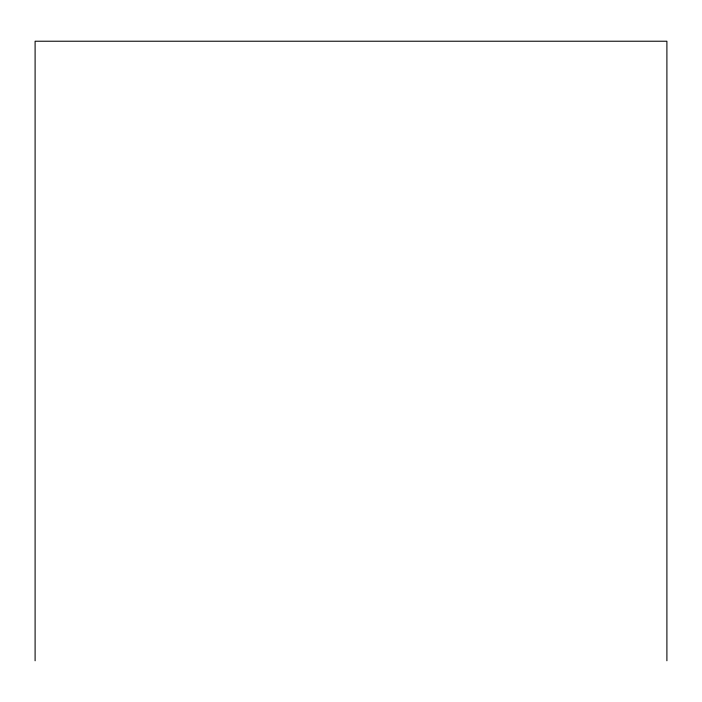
<?xml version="1.0" encoding="UTF-8"?>
<svg xmlns="http://www.w3.org/2000/svg" width="702" height="702" viewBox="0 0 702 702"><rect width="100%" height="100%" fill="white"/><g stroke="black" fill="none" stroke-linecap="round" stroke-linejoin="round"><path stroke-width="1.05" d="M666.9 660.775L666.9 41.225L35.1 41.225L35.1 660.775"/></g></svg>
